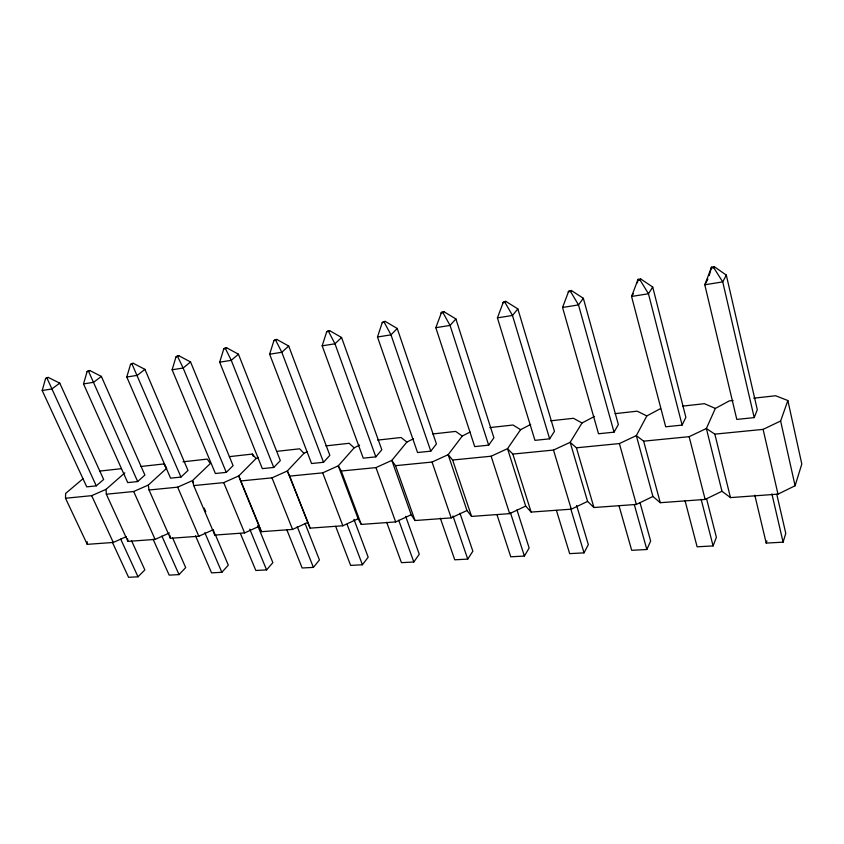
<?xml version="1.0" encoding="UTF-8"?>
<svg xmlns="http://www.w3.org/2000/svg" width="844" height="844" viewBox="0 0 844 844"><rect width="100%" height="100%" fill="white"/><g stroke="black" fill="none" stroke-linecap="round" stroke-linejoin="round"><path stroke-width="1.27" d="M126.22 536.668L113.286 542.449L87.238 544.348L65.505 498.245L65.632 493.445L82.881 478.833M637.378 282.824L638.085 279.364L640.67 278.931L652.718 287.044L685.856 417.326L682.121 425.091L665.694 426.79L631.565 296.455L638.085 279.364M709.203 275.587L711.555 267.147L714.298 266.693L726.315 275.112L757.3 409.699L754.209 417.611L736.801 419.415L704.793 284.766L711.555 267.147M42.2 390.508L45.587 378.555L46.821 377.679L48.287 377.437L59.766 383.155L103.643 479.476L96.269 485.859L86.742 486.851L42.2 390.508L51.79 388.978L59.766 383.155M83.524 383.914L87.069 371.676L88.272 370.78L89.812 370.527L101.375 376.413L144.894 475.066L137.677 481.565L127.729 482.599L83.524 383.914L93.568 382.311L101.375 376.413M126.79 377.015L130.493 364.471L131.675 363.564L133.278 363.3L144.936 369.356L188.001 470.467L180.975 477.071L170.572 478.158L126.79 377.015L137.308 375.337L144.936 369.356M172.123 369.777L175.995 356.928L177.145 356.01L178.833 355.725L190.565 361.96L233.092 465.656L226.287 472.376L215.389 473.505L172.123 369.777L183.148 368.016L190.565 361.96M754.81 495.154L766.204 543.082L783.095 542.175L785.775 533.345L776.765 494.246M219.683 362.192L223.744 349.005L224.852 348.076L226.625 347.781L238.441 354.195L280.324 460.613L273.751 467.449L262.336 468.631L219.683 362.192L231.256 360.335L238.441 354.195M733.088 400.489L729.227 400.921L715.343 408.443L706.375 428.52L721.968 491.271L730.471 497.601L777.989 494.141L795.09 485.754L801.8 464.021L787.863 400.541L775.636 395.752L753.713 398.189M269.637 354.216L273.899 340.681L274.965 339.742L276.832 339.436L288.711 346.051L329.846 455.327L323.547 462.29L311.563 463.525L269.637 354.216L281.812 352.275L288.711 346.051M322.176 345.829L326.649 331.935L327.672 330.975L329.635 330.648L341.567 337.484L381.815 449.778L375.833 456.857L363.247 458.165L322.176 345.829L334.984 343.782L341.567 337.484M766.204 543.082L766.911 540.888M377.49 336.999L382.195 322.714L383.165 321.754L385.233 321.406L397.229 328.464L436.443 443.944L430.799 451.16L417.558 452.532L377.49 336.999L390.994 334.846L397.229 328.464M435.82 327.694L441.686 312.016L443.87 311.658L455.897 318.948L493.909 437.814L488.665 445.157L474.718 446.603L435.82 327.694L450.063 325.415L455.897 318.948M497.422 317.861L503.488 301.741L505.788 301.361L517.847 308.904L554.466 431.347L549.655 438.827L534.959 440.357L497.422 317.861L512.477 315.456L517.847 308.904M562.558 307.459L568.845 290.874L571.282 290.473L583.341 298.291L618.346 424.532L614.052 432.149L598.523 433.763L562.558 307.459L578.499 304.916L583.341 298.291M795.09 485.754L780.626 420.998L787.863 400.541M685.001 500.513L697.123 546.796L713.096 545.931L716.377 537.301L706.628 498.962M618.969 505.598L631.702 550.309L646.842 549.497L650.661 541.057L640.1 502.971M556.428 510.43L569.668 553.632L584.027 552.862L588.331 544.612L576.631 505.472M726.315 275.112L722.738 281.896L754.209 417.611M660.599 408.57L646.831 415.923L636.334 435.62L619.39 443.564L576.42 447.805L570.154 442.33L553.485 450.063L512.846 454.083L507.518 448.67L491.134 456.224L452.627 460.022L448.164 454.684L432.044 462.058L395.509 465.666L391.827 460.391L406.871 442.087L413.497 438.732M707.905 279.121L704.793 284.766L722.738 281.896L713.739 267.706L714.298 266.693M497.095 515.019L510.768 556.797L524.409 556.059L529.146 547.988L516.961 509.903M594.514 416.408L582.012 422.992L570.154 442.33L587.582 501.41L593.933 507.518L636.355 504.438L652.908 496.483L660.282 502.697L705.141 499.437L721.968 491.271M652.718 287.044L648.466 293.754L682.121 425.091M440.325 518.163L454.758 559.804L467.745 559.108L472.862 551.206L459.969 513.247M633.454 293.585L631.565 296.455L648.466 293.754L640.005 279.944L640.67 278.931M530.707 424.426L520.579 429.691L507.518 448.67L525.685 506.083L531.129 512.086L571.293 509.164L587.582 501.41M386.71 522.341L401.449 562.663L413.813 561.999L419.268 554.265L405.69 516.38M568.086 291.876L570.523 291.475L571.282 290.473M470.076 432.044L462.28 436.042L448.164 454.684L466.964 510.514L471.574 516.412L509.66 513.648L525.685 506.083M335.648 526.329L350.64 565.396L362.424 564.763L368.184 557.177L353.942 519.334M286.981 530.148L302.152 567.991L313.398 567.39L319.433 559.962L305.011 523.333M502.644 302.732L504.955 302.352L505.788 301.361M240.424 533.524L255.837 570.481L266.588 569.9L272.865 562.621L257.705 525.664M359.618 445.104L354.163 447.837L338.286 465.825L322.693 472.851L289.682 476.111L287.34 470.984L303.956 453.312L307.48 451.561M195.534 535.824L211.559 572.854L221.845 572.306L228.323 565.163L215.104 534.104M440.779 312.997L442.963 312.639L443.87 311.658M153.07 539.179L169.18 575.133L179.023 574.606L185.691 567.59L172.482 537.639M112.315 542.154L128.573 577.307L138.005 576.8L144.852 569.922L131.506 540.635M258.391 457.395L256.059 458.535L238.799 475.9L223.713 482.62L193.73 485.585L192.506 480.595L210.346 463.525L207.255 459.104L183 461.805M382.195 322.714L385.233 321.406M326.649 331.935L329.635 330.648M124.838 472.851L106.049 489.351L106.344 494.215L133.69 491.514L148.301 485.068L166.648 468.283L164.095 463.915L141.053 466.479M273.899 340.681L276.832 339.436M223.744 349.005L226.625 347.781M175.995 356.928L178.833 355.725M130.493 364.471L133.278 363.3M87.069 371.676L89.812 370.527M45.587 378.555L48.287 377.437M652.908 496.483L636.334 435.62L643.645 441.169L689.137 436.675L706.375 428.52L714.847 434.143L763.103 429.374L780.626 420.998M411.186 514.724L395.667 521.93L361.274 524.43L358.12 518.733L338.286 465.825L341.271 471.015L375.97 467.597L391.827 460.391L411.186 514.724L415.026 520.526L451.202 517.889L466.964 510.514M193.73 485.585L214.819 535.075L244.612 532.912L259.393 526.181L238.799 475.9L240.561 480.964L272 477.852L287.34 470.984L310.107 528.144L342.854 525.77L358.12 518.733M240.561 480.964L261.345 531.688L292.562 529.42L307.585 522.541M148.301 485.068L149.04 489.995L170.382 538.303L198.836 536.235L213.395 529.652M106.344 494.215L127.898 541.384L155.106 539.411L169.444 532.965M149.04 489.995L177.651 487.167L192.506 480.595L193.529 482.99M65.505 498.245L91.669 495.66L106.049 489.351M637.41 280.377L640.005 279.944M710.986 268.17L713.739 267.706M99.613 471.1L121.494 468.663M229.399 456.636L252.377 454.072L256.059 458.535M276.558 451.382L299.631 448.808L303.956 453.312M325.932 445.875L349.142 443.29L354.163 447.837M377.669 440.104L401.09 437.498L406.871 442.087M432.803 433.964L455.654 431.411L462.28 436.042M489.826 427.602L513.036 425.017L520.579 429.691M550.594 420.829L573.456 418.286L582.012 422.992M615.118 413.644L637.178 411.176L646.831 415.923M682.532 406.122L704.466 403.685L715.343 408.443M570.523 291.475L578.499 304.916L614.052 432.149M504.955 302.352L512.477 315.456L549.655 438.827M442.963 312.639L450.063 325.415L488.665 445.157M384.263 322.376L390.994 334.846L430.799 451.16M328.601 331.608L334.984 343.782L375.833 456.857M275.756 340.375L281.812 352.275L323.547 462.29M225.517 348.709L231.256 360.335L273.751 467.449M177.683 356.643L183.148 368.016L226.287 472.376M132.097 364.207L180.975 477.071M91.669 495.66L113.286 542.449M96.269 485.859L47.064 378.312M120.703 539.105L138.005 576.8M88.599 371.423L137.677 481.565M133.69 491.514L155.106 539.411M161.89 536.056L179.023 574.606M164.095 463.915L165.129 466.31M177.651 487.167L198.836 536.235M204.828 532.669L221.845 572.306M204.227 508.109L205.757 511.707M223.713 482.62L244.612 532.912M249.75 529.146L266.588 569.9M252.377 454.072L253.348 456.467M272 477.852L292.562 529.42M297.246 526.656L313.398 567.39M289.682 476.111L310.107 528.144M322.693 472.851L342.854 525.77M347.053 524.24L362.424 564.763M341.271 471.015L361.274 524.43M375.97 467.597L395.667 521.93M398.706 520.199L413.813 561.999M395.509 465.666L415.026 520.526M259.783 527.278L261.345 531.688M432.044 462.058L451.202 517.889M452.985 515.979L467.745 559.108M452.627 460.022L471.574 516.412M491.134 456.224L509.66 513.648M510.462 512.783L524.409 556.059M512.846 454.083L531.129 512.086M553.485 450.063L571.293 509.164M570.544 508.13L584.027 552.862M576.42 447.805L593.933 507.518M634.266 504.48L646.842 549.497M619.39 443.564L636.355 504.438M643.645 441.169L660.282 502.697M213.68 530.739L214.819 535.075M701.153 499.332L713.096 545.931M689.137 436.675L705.141 499.437M714.847 434.143L730.471 497.601M771.901 493.898L783.095 542.175M763.103 429.374L777.989 494.141M169.823 535.107L170.382 538.303M127.644 538.767L127.898 541.384M87.196 541.764L87.238 544.348"/></g></svg>
